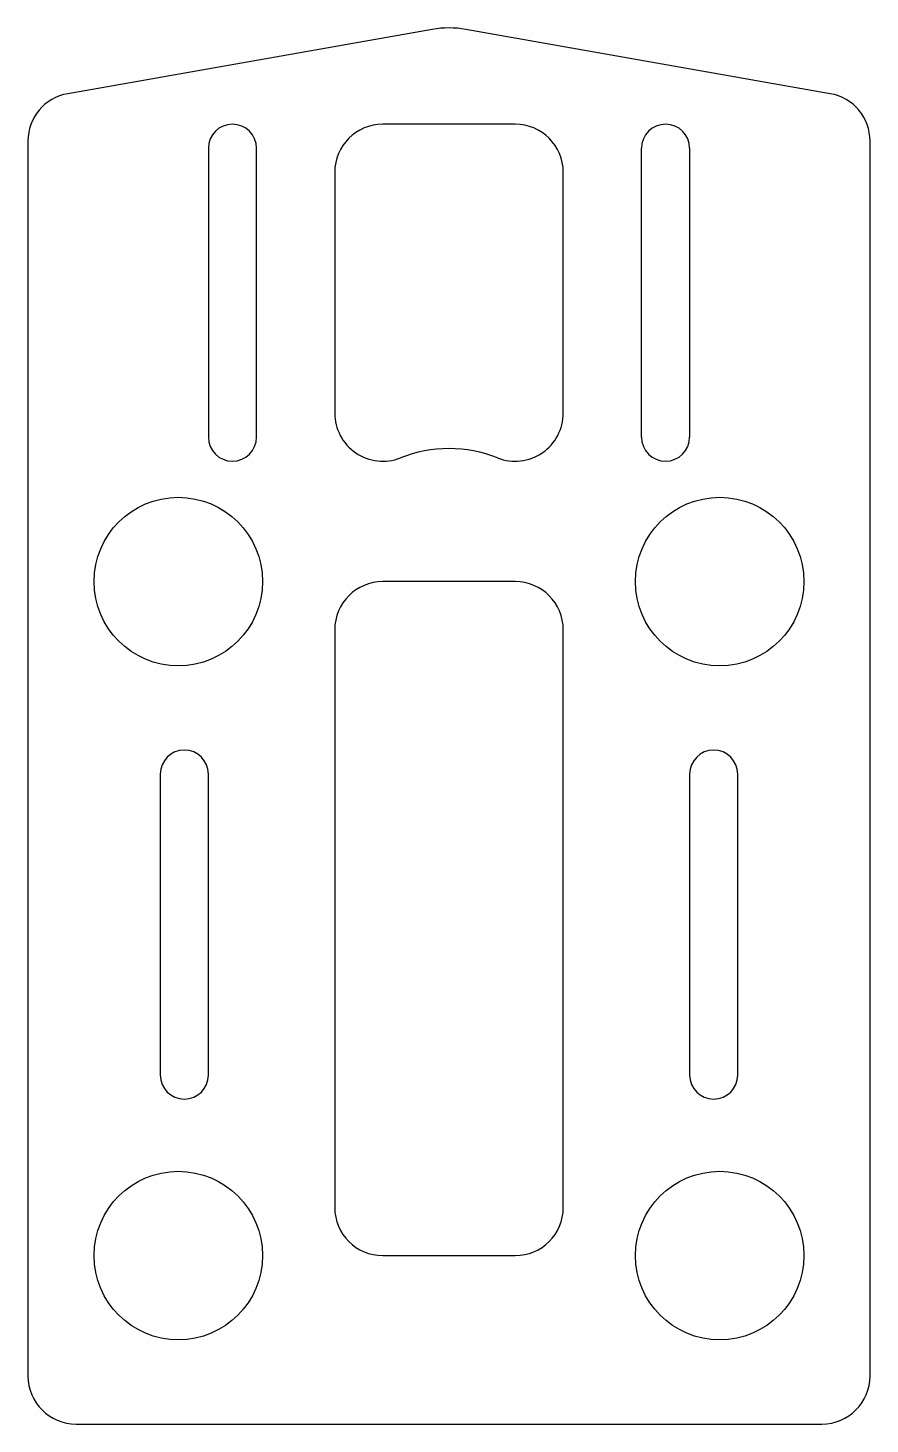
# Model space of a CAD drawing. Header units: millimetres. Extents: x -372.9 to -337.9, y -24.6 to 33.4.
import ezdxf

# ---------------------------------------------------------------- set-up
doc = ezdxf.new("R2010")
doc.units = ezdxf.units.MM
doc.header["$MEASUREMENT"] = 0
doc.layers.add('NONE', color=18, linetype='Continuous', lineweight=70, true_color=0x000000)

msp = doc.modelspace()

# ---------------------------------------------------------------- linework, layer by layer
at = {"layer": 'NONE', "lineweight": -3}
for p, q in [((-356.109, 33.298), (-371.262, 30.626)), ((-339.567, 30.626), (-354.72, 33.298)), ((-352.664, 29.359), (-358.164, 29.359)), ((-372.914, 28.657), (-372.914, -22.641)), ((-337.914, -22.641), (-337.914, 28.657)), ((-365.414, 28.359), (-365.414, 16.359)), ((-363.414, 16.359), (-363.414, 28.359)), ((-347.414, 16.359), (-347.414, 28.359)), ((-345.414, 28.359), (-345.414, 16.359)), ((-360.164, 27.359), (-360.164, 17.359)), ((-350.664, 17.359), (-350.664, 27.359)), ((-352.664, 10.359), (-358.164, 10.359)), ((-360.164, 8.359), (-360.164, -15.641)), ((-350.664, -15.641), (-350.664, 8.359)), ((-367.414, 2.359), (-367.414, -10.141)), ((-365.414, -10.141), (-365.414, 2.359)), ((-345.414, 2.359), (-345.414, -10.141)), ((-343.414, -10.141), (-343.414, 2.359)), ((-358.164, -17.641), (-352.664, -17.641)), ((-370.914, -24.641), (-339.914, -24.641))]:
    msp.add_line(p, q, dxfattribs=at)
for centre in [(-366.664, 10.359), (-344.164, 10.359), (-366.664, -17.641), (-344.164, -17.641)]:
    msp.add_circle(centre, 3.5, dxfattribs=at)
for centre, radius, start, end in [((-355.414, 29.359), 4, 80, 100), ((-370.914, 28.657), 2, 100, 180), ((-339.914, 28.657), 2, 360, 80), ((-364.414, 28.359), 1, 0, 180), ((-358.164, 27.359), 2, 90, 180), ((-352.664, 27.359), 2, 360, 90), ((-346.414, 28.359), 1, 360, 180), ((-358.164, 17.359), 2, 180, 291.47779), ((-352.664, 17.359), 2, 248.52221, 0), ((-364.414, 16.359), 1, 180, 0), ((-346.414, 16.359), 1, 180, 360), ((-355.414, 10.37), 5.511, 68.52221, 111.47779), ((-358.164, 8.359), 2, 90, 180), ((-352.664, 8.359), 2, 360, 90), ((-366.414, 2.359), 1, 0, 180), ((-344.414, 2.359), 1, 0, 180), ((-366.414, -10.141), 1, 180, 0), ((-344.414, -10.141), 1, 180, 0), ((-358.164, -15.641), 2, 180, 270), ((-352.664, -15.641), 2, 270, 0), ((-370.914, -22.641), 2, 180, 270), ((-339.914, -22.641), 2, 270, 0)]:
    msp.add_arc(centre, radius, start, end, dxfattribs=at)

doc.saveas('drawing.dxf')
